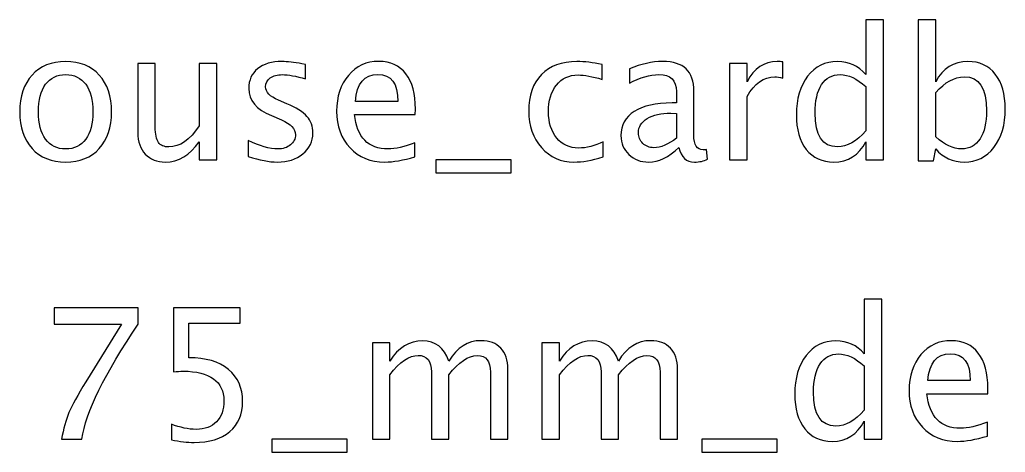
# Model space of a CAD drawing. Header units: centimetres. Extents: x -57 to 52, y -52 to 59.
# Drawn here: x 26.99 to 36.17, y 40.45 to 44.48 of the extents above; entities that cross this region are included whole.
import ezdxf

# ---------------------------------------------------------------- set-up
doc = ezdxf.new("R2010")
doc.units = ezdxf.units.CM
doc.header["$MEASUREMENT"] = 0
doc.layers.add('Layer 1', color=7, linetype='Continuous')

msp = doc.modelspace()

# ---------------------------------------------------------------- linework, layer by layer
at = {"layer": 'Layer 1'}
for points, knots in [([(34.87507, 43.17044), (34.87507, 43.17044), (34.87507, 43.33893), (34.87507, 43.33893), (34.87507, 43.33893), (34.80874, 43.21306), (34.70884, 43.15012), (34.57535, 43.15012), (34.57535, 43.15012), (34.46697, 43.15012), (34.38174, 43.18935), (34.31965, 43.26809), (34.31965, 43.26809), (34.25756, 43.34683), (34.22652, 43.45436), (34.22652, 43.59067), (34.22652, 43.59067), (34.22652, 43.73968), (34.2618, 43.85963), (34.33207, 43.9505), (34.33207, 43.9505), (34.40263, 44.04109), (34.49519, 44.08653), (34.61006, 44.08653), (34.61006, 44.08653), (34.71646, 44.08653), (34.80507, 44.04589), (34.87507, 43.96433), (34.87507, 43.96433), (34.87507, 43.96433), (34.87507, 44.476), (34.87507, 44.476), (34.87507, 44.476), (34.87507, 44.476), (35.03762, 44.476), (35.03762, 44.476), (35.03762, 44.476), (35.03762, 44.476), (35.03762, 43.17044), (35.03762, 43.17044), (35.03762, 43.17044), (35.03762, 43.17044), (34.87507, 43.17044), (34.87507, 43.17044)], [0, 0, 0, 0, 0.0833333, 0.0833333, 0.0833333, 0.0833333, 0.1666667, 0.1666667, 0.1666667, 0.1666667, 0.25, 0.25, 0.25, 0.25, 0.3333333, 0.3333333, 0.3333333, 0.3333333, 0.4166667, 0.4166667, 0.4166667, 0.4166667, 0.5, 0.5, 0.5, 0.5, 0.5833333, 0.5833333, 0.5833333, 0.5833333, 0.6666667, 0.6666667, 0.6666667, 0.6666667, 0.75, 0.75, 0.75, 0.75, 0.8333333, 0.8333333, 0.8333333, 0.8333333, 1, 1, 1, 1]), ([(35.36331, 43.16028), (35.36331, 43.16028), (35.36331, 44.476), (35.36331, 44.476), (35.36331, 44.476), (35.36331, 44.476), (35.52587, 44.476), (35.52587, 44.476), (35.52587, 44.476), (35.52587, 44.476), (35.52587, 43.89829), (35.52587, 43.89829), (35.52587, 43.89829), (35.59247, 44.02388), (35.69266, 44.08653), (35.82615, 44.08653), (35.82615, 44.08653), (35.93424, 44.08653), (36.01919, 44.0473), (36.08128, 43.96856), (36.08128, 43.96856), (36.14337, 43.88982), (36.17441, 43.7823), (36.17441, 43.64598), (36.17441, 43.64598), (36.17441, 43.49753), (36.13914, 43.37759), (36.06886, 43.28672), (36.06886, 43.28672), (35.99859, 43.19556), (35.90602, 43.15012), (35.79144, 43.15012), (35.79144, 43.15012), (35.68504, 43.15012), (35.59642, 43.19076), (35.52587, 43.27232), (35.52587, 43.27232), (35.52587, 43.27232), (35.50611, 43.16028), (35.50611, 43.16028), (35.50611, 43.16028), (35.50611, 43.16028), (35.36331, 43.16028), (35.36331, 43.16028)], [0, 0, 0, 0, 0.0833333, 0.0833333, 0.0833333, 0.0833333, 0.1666667, 0.1666667, 0.1666667, 0.1666667, 0.25, 0.25, 0.25, 0.25, 0.3333333, 0.3333333, 0.3333333, 0.3333333, 0.4166667, 0.4166667, 0.4166667, 0.4166667, 0.5, 0.5, 0.5, 0.5, 0.5833333, 0.5833333, 0.5833333, 0.5833333, 0.6666667, 0.6666667, 0.6666667, 0.6666667, 0.75, 0.75, 0.75, 0.75, 0.8333333, 0.8333333, 0.8333333, 0.8333333, 1, 1, 1, 1]), ([(27.41509, 43.15012), (27.28329, 43.15012), (27.17887, 43.19217), (27.10211, 43.27627), (27.10211, 43.27627), (27.02506, 43.36038), (26.98668, 43.47467), (26.98668, 43.61889), (26.98668, 43.61889), (26.98668, 43.76282), (27.02506, 43.87684), (27.10211, 43.96066), (27.10211, 43.96066), (27.17887, 44.04448), (27.28329, 44.08653), (27.41509, 44.08653), (27.41509, 44.08653), (27.54689, 44.08653), (27.65131, 44.04448), (27.72808, 43.96066), (27.72808, 43.96066), (27.80512, 43.87684), (27.8435, 43.76282), (27.8435, 43.61889), (27.8435, 43.61889), (27.8435, 43.47467), (27.80512, 43.36038), (27.72808, 43.27627), (27.72808, 43.27627), (27.65131, 43.19217), (27.54689, 43.15012), (27.41509, 43.15012)], [0, 0, 0, 0, 0.1111111, 0.1111111, 0.1111111, 0.1111111, 0.2222222, 0.2222222, 0.2222222, 0.2222222, 0.3333333, 0.3333333, 0.3333333, 0.3333333, 0.4444444, 0.4444444, 0.4444444, 0.4444444, 0.5555556, 0.5555556, 0.5555556, 0.5555556, 0.6666667, 0.6666667, 0.6666667, 0.6666667, 0.7777778, 0.7777778, 0.7777778, 0.7777778, 1, 1, 1, 1]), ([(28.66026, 43.17044), (28.66026, 43.17044), (28.66026, 43.33921), (28.66026, 43.33921), (28.66026, 43.33921), (28.57361, 43.21306), (28.46834, 43.15012), (28.34473, 43.15012), (28.34473, 43.15012), (28.26627, 43.15012), (28.2039, 43.17467), (28.15762, 43.22406), (28.15762, 43.22406), (28.11105, 43.27345), (28.08791, 43.33977), (28.08791, 43.42359), (28.08791, 43.42359), (28.08791, 43.42359), (28.08791, 44.0679), (28.08791, 44.0679), (28.08791, 44.0679), (28.08791, 44.0679), (28.25047, 44.0679), (28.25047, 44.0679), (28.25047, 44.0679), (28.25047, 44.0679), (28.25047, 43.47665), (28.25047, 43.47665), (28.25047, 43.47665), (28.25047, 43.4092), (28.26035, 43.3615), (28.27982, 43.33328), (28.27982, 43.33328), (28.29958, 43.30478), (28.33231, 43.29067), (28.37832, 43.29067), (28.37832, 43.29067), (28.47766, 43.29067), (28.57192, 43.35586), (28.66026, 43.48653), (28.66026, 43.48653), (28.66026, 43.48653), (28.66026, 44.0679), (28.66026, 44.0679), (28.66026, 44.0679), (28.66026, 44.0679), (28.82281, 44.0679), (28.82281, 44.0679), (28.82281, 44.0679), (28.82281, 44.0679), (28.82281, 43.17044), (28.82281, 43.17044), (28.82281, 43.17044), (28.82281, 43.17044), (28.66026, 43.17044), (28.66026, 43.17044)], [0, 0, 0, 0, 0.0666667, 0.0666667, 0.0666667, 0.0666667, 0.1333333, 0.1333333, 0.1333333, 0.1333333, 0.2, 0.2, 0.2, 0.2, 0.2666667, 0.2666667, 0.2666667, 0.2666667, 0.3333333, 0.3333333, 0.3333333, 0.3333333, 0.4, 0.4, 0.4, 0.4, 0.4666667, 0.4666667, 0.4666667, 0.4666667, 0.5333333, 0.5333333, 0.5333333, 0.5333333, 0.6, 0.6, 0.6, 0.6, 0.6666667, 0.6666667, 0.6666667, 0.6666667, 0.7333333, 0.7333333, 0.7333333, 0.7333333, 0.8, 0.8, 0.8, 0.8, 0.8666667, 0.8666667, 0.8666667, 0.8666667, 1, 1, 1, 1]), ([(29.11689, 43.20261), (29.11689, 43.20261), (29.11689, 43.35163), (29.11689, 43.35163), (29.11689, 43.35163), (29.22328, 43.29857), (29.31557, 43.27204), (29.39431, 43.27204), (29.39431, 43.27204), (29.44116, 43.27204), (29.48011, 43.28474), (29.51087, 43.31014), (29.51087, 43.31014), (29.54163, 43.33526), (29.55715, 43.36687), (29.55715, 43.40497), (29.55715, 43.40497), (29.55715, 43.46056), (29.51397, 43.50657), (29.42761, 43.54297), (29.42761, 43.54297), (29.42761, 43.54297), (29.3325, 43.58333), (29.3325, 43.58333), (29.3325, 43.58333), (29.19224, 43.64147), (29.12197, 43.72557), (29.12197, 43.83479), (29.12197, 43.83479), (29.12197, 43.91297), (29.14962, 43.97449), (29.20494, 44.01936), (29.20494, 44.01936), (29.26026, 44.06424), (29.33617, 44.08653), (29.43241, 44.08653), (29.43241, 44.08653), (29.48236, 44.08653), (29.54445, 44.07976), (29.61811, 44.06593), (29.61811, 44.06593), (29.61811, 44.06593), (29.65198, 44.05944), (29.65198, 44.05944), (29.65198, 44.05944), (29.65198, 44.05944), (29.65198, 43.92397), (29.65198, 43.92397), (29.65198, 43.92397), (29.56139, 43.95107), (29.48914, 43.96461), (29.43523, 43.96461), (29.43523, 43.96461), (29.38782, 43.96461), (29.35028, 43.95417), (29.32178, 43.93357), (29.32178, 43.93357), (29.29356, 43.91297), (29.27945, 43.88531), (29.27945, 43.85059), (29.27945, 43.85059), (29.27945, 43.80177), (29.31896, 43.76028), (29.39826, 43.7267), (29.39826, 43.7267), (29.39826, 43.7267), (29.47644, 43.69368), (29.47644, 43.69368), (29.47644, 43.69368), (29.56505, 43.65643), (29.62771, 43.61691), (29.6644, 43.57543), (29.6644, 43.57543), (29.70137, 43.53394), (29.71971, 43.48201), (29.71971, 43.41992), (29.71971, 43.41992), (29.71971, 43.34118), (29.68867, 43.27656), (29.6263, 43.22604), (29.6263, 43.22604), (29.56421, 43.17552), (29.48462, 43.15012), (29.38782, 43.15012), (29.38782, 43.15012), (29.31331, 43.15012), (29.22328, 43.16762), (29.11689, 43.20261)], [0, 0, 0, 0, 0.0434783, 0.0434783, 0.0434783, 0.0434783, 0.0869565, 0.0869565, 0.0869565, 0.0869565, 0.1304348, 0.1304348, 0.1304348, 0.1304348, 0.173913, 0.173913, 0.173913, 0.173913, 0.2173913, 0.2173913, 0.2173913, 0.2173913, 0.2608696, 0.2608696, 0.2608696, 0.2608696, 0.3043478, 0.3043478, 0.3043478, 0.3043478, 0.3478261, 0.3478261, 0.3478261, 0.3478261, 0.3913043, 0.3913043, 0.3913043, 0.3913043, 0.4347826, 0.4347826, 0.4347826, 0.4347826, 0.4782609, 0.4782609, 0.4782609, 0.4782609, 0.5217391, 0.5217391, 0.5217391, 0.5217391, 0.5652174, 0.5652174, 0.5652174, 0.5652174, 0.6086957, 0.6086957, 0.6086957, 0.6086957, 0.6521739, 0.6521739, 0.6521739, 0.6521739, 0.6956522, 0.6956522, 0.6956522, 0.6956522, 0.7391304, 0.7391304, 0.7391304, 0.7391304, 0.7826087, 0.7826087, 0.7826087, 0.7826087, 0.826087, 0.826087, 0.826087, 0.826087, 0.8695652, 0.8695652, 0.8695652, 0.8695652, 0.9130435, 0.9130435, 0.9130435, 0.9130435, 1, 1, 1, 1]), ([(30.67109, 43.19923), (30.56187, 43.16649), (30.46845, 43.15012), (30.39056, 43.15012), (30.39056, 43.15012), (30.25763, 43.15012), (30.14954, 43.19415), (30.06628, 43.28192), (30.06628, 43.28192), (29.98303, 43.36969), (29.94126, 43.48342), (29.94126, 43.62341), (29.94126, 43.62341), (29.94126, 43.75915), (29.97795, 43.87063), (30.05161, 43.95784), (30.05161, 43.95784), (30.12527, 44.04476), (30.21953, 44.08822), (30.33439, 44.08822), (30.33439, 44.08822), (30.44305, 44.08822), (30.52715, 44.04956), (30.58642, 43.97223), (30.58642, 43.97223), (30.64569, 43.8949), (30.67532, 43.7854), (30.67532, 43.64344), (30.67532, 43.64344), (30.67532, 43.64344), (30.67447, 43.59377), (30.67447, 43.59377), (30.67447, 43.59377), (30.67447, 43.59377), (30.10721, 43.59377), (30.10721, 43.59377), (30.10721, 43.59377), (30.13091, 43.37928), (30.23562, 43.27204), (30.42104, 43.27204), (30.42104, 43.27204), (30.48905, 43.27204), (30.57231, 43.29123), (30.67109, 43.32961), (30.67109, 43.32961), (30.67109, 43.32961), (30.67109, 43.19923), (30.67109, 43.19923)], [0, 0, 0, 0, 0.0769231, 0.0769231, 0.0769231, 0.0769231, 0.1538462, 0.1538462, 0.1538462, 0.1538462, 0.2307692, 0.2307692, 0.2307692, 0.2307692, 0.3076923, 0.3076923, 0.3076923, 0.3076923, 0.3846154, 0.3846154, 0.3846154, 0.3846154, 0.4615385, 0.4615385, 0.4615385, 0.4615385, 0.5384615, 0.5384615, 0.5384615, 0.5384615, 0.6153846, 0.6153846, 0.6153846, 0.6153846, 0.6923077, 0.6923077, 0.6923077, 0.6923077, 0.7692308, 0.7692308, 0.7692308, 0.7692308, 0.8461538, 0.8461538, 0.8461538, 0.8461538, 1, 1, 1, 1]), ([(32.42567, 43.19753), (32.3204, 43.16592), (32.22952, 43.15012), (32.15304, 43.15012), (32.15304, 43.15012), (32.03168, 43.15012), (31.93121, 43.19499), (31.85134, 43.28446), (31.85134, 43.28446), (31.77148, 43.3742), (31.7314, 43.48737), (31.7314, 43.62369), (31.7314, 43.62369), (31.7314, 43.76931), (31.77091, 43.88305), (31.84993, 43.96433), (31.84993, 43.96433), (31.92895, 44.04589), (32.0393, 44.08653), (32.18098, 44.08653), (32.18098, 44.08653), (32.25069, 44.08653), (32.32915, 44.07694), (32.41551, 44.05774), (32.41551, 44.05774), (32.41551, 44.05774), (32.41551, 43.92059), (32.41551, 43.92059), (32.41551, 43.92059), (32.32378, 43.94768), (32.24899, 43.96123), (32.19142, 43.96123), (32.19142, 43.96123), (32.10788, 43.96123), (32.041, 43.9299), (31.99104, 43.86753), (31.99104, 43.86753), (31.94109, 43.80516), (31.91597, 43.7219), (31.91597, 43.61804), (31.91597, 43.61804), (31.91597, 43.51729), (31.94194, 43.43601), (31.99358, 43.37364), (31.99358, 43.37364), (32.04523, 43.31155), (32.11268, 43.28051), (32.1965, 43.28051), (32.1965, 43.28051), (32.27073, 43.28051), (32.34693, 43.2997), (32.42567, 43.33808), (32.42567, 43.33808), (32.42567, 43.33808), (32.42567, 43.19753), (32.42567, 43.19753)], [0, 0, 0, 0, 0.0666667, 0.0666667, 0.0666667, 0.0666667, 0.1333333, 0.1333333, 0.1333333, 0.1333333, 0.2, 0.2, 0.2, 0.2, 0.2666667, 0.2666667, 0.2666667, 0.2666667, 0.3333333, 0.3333333, 0.3333333, 0.3333333, 0.4, 0.4, 0.4, 0.4, 0.4666667, 0.4666667, 0.4666667, 0.4666667, 0.5333333, 0.5333333, 0.5333333, 0.5333333, 0.6, 0.6, 0.6, 0.6, 0.6666667, 0.6666667, 0.6666667, 0.6666667, 0.7333333, 0.7333333, 0.7333333, 0.7333333, 0.8, 0.8, 0.8, 0.8, 0.8666667, 0.8666667, 0.8666667, 0.8666667, 1, 1, 1, 1]), ([(33.13235, 43.28474), (33.0347, 43.19499), (32.94072, 43.15012), (32.85041, 43.15012), (32.85041, 43.15012), (32.77619, 43.15012), (32.71438, 43.17326), (32.66556, 43.21983), (32.66556, 43.21983), (32.61645, 43.2664), (32.5919, 43.3251), (32.5919, 43.39594), (32.5919, 43.39594), (32.5919, 43.49387), (32.6331, 43.56922), (32.71551, 43.62171), (32.71551, 43.62171), (32.79792, 43.67421), (32.91617, 43.70045), (33.07026, 43.70045), (33.07026, 43.70045), (33.07026, 43.70045), (33.10836, 43.70045), (33.10836, 43.70045), (33.10836, 43.70045), (33.10836, 43.70045), (33.10836, 43.80854), (33.10836, 43.80854), (33.10836, 43.80854), (33.10836, 43.91268), (33.05418, 43.96461), (32.94552, 43.96461), (32.94552, 43.96461), (32.86142, 43.96461), (32.76941, 43.93808), (32.66979, 43.88503), (32.66979, 43.88503), (32.66979, 43.88503), (32.66979, 44.0188), (32.66979, 44.0188), (32.66979, 44.0188), (32.77929, 44.06395), (32.88258, 44.08653), (32.97939, 44.08653), (32.97939, 44.08653), (33.07901, 44.08653), (33.15267, 44.06395), (33.1998, 44.01852), (33.1998, 44.01852), (33.24722, 43.97308), (33.27092, 43.90309), (33.27092, 43.80854), (33.27092, 43.80854), (33.27092, 43.80854), (33.27092, 43.40299), (33.27092, 43.40299), (33.27092, 43.40299), (33.27092, 43.31014), (33.29943, 43.26357), (33.35672, 43.26357), (33.35672, 43.26357), (33.36377, 43.26357), (33.37421, 43.2647), (33.38804, 43.26696), (33.38804, 43.26696), (33.38804, 43.26696), (33.39961, 43.17665), (33.39961, 43.17665), (33.39961, 43.17665), (33.36264, 43.15887), (33.322, 43.15012), (33.27741, 43.15012), (33.27741, 43.15012), (33.2015, 43.15012), (33.15324, 43.19499), (33.13235, 43.28474)], [0, 0, 0, 0, 0.05, 0.05, 0.05, 0.05, 0.1, 0.1, 0.1, 0.1, 0.15, 0.15, 0.15, 0.15, 0.2, 0.2, 0.2, 0.2, 0.25, 0.25, 0.25, 0.25, 0.3, 0.3, 0.3, 0.3, 0.35, 0.35, 0.35, 0.35, 0.4, 0.4, 0.4, 0.4, 0.45, 0.45, 0.45, 0.45, 0.5, 0.5, 0.5, 0.5, 0.55, 0.55, 0.55, 0.55, 0.6, 0.6, 0.6, 0.6, 0.65, 0.65, 0.65, 0.65, 0.7, 0.7, 0.7, 0.7, 0.75, 0.75, 0.75, 0.75, 0.8, 0.8, 0.8, 0.8, 0.85, 0.85, 0.85, 0.85, 0.9, 0.9, 0.9, 0.9, 1, 1, 1, 1]), ([(33.60479, 43.17044), (33.60479, 43.17044), (33.60479, 44.0679), (33.60479, 44.0679), (33.60479, 44.0679), (33.60479, 44.0679), (33.76735, 44.0679), (33.76735, 44.0679), (33.76735, 44.0679), (33.76735, 44.0679), (33.76735, 43.89829), (33.76735, 43.89829), (33.76735, 43.89829), (33.83198, 44.02388), (33.92568, 44.08653), (34.04872, 44.08653), (34.04872, 44.08653), (34.06538, 44.08653), (34.08287, 44.08512), (34.10094, 44.0823), (34.10094, 44.0823), (34.10094, 44.0823), (34.10094, 43.93018), (34.10094, 43.93018), (34.10094, 43.93018), (34.07271, 43.93949), (34.04788, 43.94429), (34.02643, 43.94429), (34.02643, 43.94429), (33.92314, 43.94429), (33.83678, 43.88333), (33.76735, 43.76113), (33.76735, 43.76113), (33.76735, 43.76113), (33.76735, 43.17044), (33.76735, 43.17044), (33.76735, 43.17044), (33.76735, 43.17044), (33.60479, 43.17044), (33.60479, 43.17044)], [0, 0, 0, 0, 0.0909091, 0.0909091, 0.0909091, 0.0909091, 0.1818182, 0.1818182, 0.1818182, 0.1818182, 0.2727273, 0.2727273, 0.2727273, 0.2727273, 0.3636364, 0.3636364, 0.3636364, 0.3636364, 0.4545455, 0.4545455, 0.4545455, 0.4545455, 0.5454545, 0.5454545, 0.5454545, 0.5454545, 0.6363636, 0.6363636, 0.6363636, 0.6363636, 0.7272727, 0.7272727, 0.7272727, 0.7272727, 0.8181818, 0.8181818, 0.8181818, 0.8181818, 1, 1, 1, 1]), ([(27.41481, 43.27204), (27.49524, 43.27204), (27.5579, 43.30224), (27.60249, 43.36292), (27.60249, 43.36292), (27.6468, 43.42331), (27.66909, 43.50882), (27.66909, 43.61889), (27.66909, 43.61889), (27.66909, 43.72867), (27.6468, 43.81391), (27.60249, 43.8743), (27.60249, 43.8743), (27.5579, 43.93441), (27.49524, 43.96461), (27.41481, 43.96461), (27.41481, 43.96461), (27.33409, 43.96461), (27.27144, 43.93441), (27.22741, 43.8743), (27.22741, 43.8743), (27.18311, 43.81391), (27.16109, 43.72867), (27.16109, 43.61889), (27.16109, 43.61889), (27.16109, 43.50882), (27.18311, 43.42331), (27.22741, 43.36292), (27.22741, 43.36292), (27.27144, 43.30224), (27.33409, 43.27204), (27.41481, 43.27204)], [0, 0, 0, 0, 0.1111111, 0.1111111, 0.1111111, 0.1111111, 0.2222222, 0.2222222, 0.2222222, 0.2222222, 0.3333333, 0.3333333, 0.3333333, 0.3333333, 0.4444444, 0.4444444, 0.4444444, 0.4444444, 0.5555556, 0.5555556, 0.5555556, 0.5555556, 0.6666667, 0.6666667, 0.6666667, 0.6666667, 0.7777778, 0.7777778, 0.7777778, 0.7777778, 1, 1, 1, 1]), ([(30.11567, 43.71569), (30.11567, 43.71569), (30.51191, 43.71569), (30.51191, 43.71569), (30.51191, 43.71569), (30.51191, 43.88277), (30.44954, 43.96631), (30.32508, 43.96631), (30.32508, 43.96631), (30.19977, 43.96631), (30.13007, 43.88277), (30.11567, 43.71569)], [0, 0, 0, 0, 0.25, 0.25, 0.25, 0.25, 0.5, 0.5, 0.5, 0.5, 1, 1, 1, 1]), ([(34.87507, 43.85313), (34.79068, 43.92736), (34.71081, 43.96461), (34.63518, 43.96461), (34.63518, 43.96461), (34.56067, 43.96461), (34.5031, 43.93357), (34.46217, 43.8712), (34.46217, 43.8712), (34.42125, 43.80911), (34.40093, 43.72105), (34.40093, 43.60704), (34.40093, 43.60704), (34.40093, 43.39735), (34.47036, 43.29236), (34.60949, 43.29236), (34.60949, 43.29236), (34.69981, 43.29236), (34.78842, 43.34175), (34.87507, 43.44024), (34.87507, 43.44024), (34.87507, 43.44024), (34.87507, 43.85313), (34.87507, 43.85313)], [0, 0, 0, 0, 0.1428571, 0.1428571, 0.1428571, 0.1428571, 0.2857143, 0.2857143, 0.2857143, 0.2857143, 0.4285714, 0.4285714, 0.4285714, 0.4285714, 0.5714286, 0.5714286, 0.5714286, 0.5714286, 0.7142857, 0.7142857, 0.7142857, 0.7142857, 1, 1, 1, 1]), ([(35.52587, 43.38436), (35.60969, 43.30958), (35.68956, 43.27204), (35.76548, 43.27204), (35.76548, 43.27204), (35.84026, 43.27204), (35.89812, 43.30337), (35.93876, 43.36574), (35.93876, 43.36574), (35.97968, 43.42811), (36, 43.51588), (36, 43.62933), (36, 43.62933), (36, 43.83931), (35.93058, 43.94429), (35.79172, 43.94429), (35.79172, 43.94429), (35.70085, 43.94429), (35.61223, 43.89519), (35.52587, 43.79669), (35.52587, 43.79669), (35.52587, 43.79669), (35.52587, 43.38436), (35.52587, 43.38436)], [0, 0, 0, 0, 0.1428571, 0.1428571, 0.1428571, 0.1428571, 0.2857143, 0.2857143, 0.2857143, 0.2857143, 0.4285714, 0.4285714, 0.4285714, 0.4285714, 0.5714286, 0.5714286, 0.5714286, 0.5714286, 0.7142857, 0.7142857, 0.7142857, 0.7142857, 1, 1, 1, 1]), ([(33.10836, 43.37336), (33.10836, 43.37336), (33.10836, 43.60393), (33.10836, 43.60393), (33.10836, 43.60393), (33.10836, 43.60393), (33.05615, 43.60563), (33.05615, 43.60563), (33.05615, 43.60563), (32.96584, 43.60563), (32.89303, 43.58897), (32.83743, 43.55567), (32.83743, 43.55567), (32.78211, 43.52209), (32.75446, 43.47778), (32.75446, 43.42246), (32.75446, 43.42246), (32.75446, 43.3838), (32.76829, 43.35106), (32.79566, 43.32425), (32.79566, 43.32425), (32.82332, 43.29744), (32.8569, 43.28389), (32.8967, 43.28389), (32.8967, 43.28389), (32.96443, 43.28389), (33.03498, 43.31381), (33.10836, 43.37336)], [0, 0, 0, 0, 0.125, 0.125, 0.125, 0.125, 0.25, 0.25, 0.25, 0.25, 0.375, 0.375, 0.375, 0.375, 0.5, 0.5, 0.5, 0.5, 0.625, 0.625, 0.625, 0.625, 0.75, 0.75, 0.75, 0.75, 1, 1, 1, 1]), ([(30.86441, 43.04852), (30.86441, 43.04852), (30.86441, 43.17044), (30.86441, 43.17044), (30.86441, 43.17044), (30.86441, 43.17044), (31.56884, 43.17044), (31.56884, 43.17044), (31.56884, 43.17044), (31.56884, 43.17044), (31.56884, 43.04852), (31.56884, 43.04852), (31.56884, 43.04852), (31.56884, 43.04852), (30.86441, 43.04852), (30.86441, 43.04852)], [0, 0, 0, 0, 0.2, 0.2, 0.2, 0.2, 0.4, 0.4, 0.4, 0.4, 0.6, 0.6, 0.6, 0.6, 1, 1, 1, 1]), ([(34.8604, 40.56835), (34.8604, 40.56835), (34.8604, 40.73684), (34.8604, 40.73684), (34.8604, 40.73684), (34.79407, 40.61097), (34.69417, 40.54803), (34.56068, 40.54803), (34.56068, 40.54803), (34.4523, 40.54803), (34.36707, 40.58726), (34.30498, 40.666), (34.30498, 40.666), (34.24289, 40.74474), (34.21185, 40.85227), (34.21185, 40.98858), (34.21185, 40.98858), (34.21185, 41.13759), (34.24713, 41.25754), (34.3174, 41.34841), (34.3174, 41.34841), (34.38796, 41.439), (34.48052, 41.48444), (34.59539, 41.48444), (34.59539, 41.48444), (34.70179, 41.48444), (34.7904, 41.4438), (34.8604, 41.36224), (34.8604, 41.36224), (34.8604, 41.36224), (34.8604, 41.87391), (34.8604, 41.87391), (34.8604, 41.87391), (34.8604, 41.87391), (35.02295, 41.87391), (35.02295, 41.87391), (35.02295, 41.87391), (35.02295, 41.87391), (35.02295, 40.56835), (35.02295, 40.56835), (35.02295, 40.56835), (35.02295, 40.56835), (34.8604, 40.56835), (34.8604, 40.56835)], [0, 0, 0, 0, 0.0833333, 0.0833333, 0.0833333, 0.0833333, 0.1666667, 0.1666667, 0.1666667, 0.1666667, 0.25, 0.25, 0.25, 0.25, 0.3333333, 0.3333333, 0.3333333, 0.3333333, 0.4166667, 0.4166667, 0.4166667, 0.4166667, 0.5, 0.5, 0.5, 0.5, 0.5833333, 0.5833333, 0.5833333, 0.5833333, 0.6666667, 0.6666667, 0.6666667, 0.6666667, 0.75, 0.75, 0.75, 0.75, 0.8333333, 0.8333333, 0.8333333, 0.8333333, 1, 1, 1, 1]), ([(27.37755, 40.56835), (27.39335, 40.66374), (27.41621, 40.74643), (27.44556, 40.81586), (27.44556, 40.81586), (27.47492, 40.88528), (27.52713, 40.98096), (27.60163, 41.10231), (27.60163, 41.10231), (27.60163, 41.10231), (27.93466, 41.64023), (27.93466, 41.64023), (27.93466, 41.64023), (27.93466, 41.64023), (27.30643, 41.64023), (27.30643, 41.64023), (27.30643, 41.64023), (27.30643, 41.64023), (27.30643, 41.79263), (27.30643, 41.79263), (27.30643, 41.79263), (27.30643, 41.79263), (28.09213, 41.79263), (28.09213, 41.79263), (28.09213, 41.79263), (28.09213, 41.79263), (28.09213, 41.64023), (28.09213, 41.64023), (28.09213, 41.64023), (27.77859, 41.17738), (27.60304, 40.82009), (27.56551, 40.56835), (27.56551, 40.56835), (27.56551, 40.56835), (27.37755, 40.56835), (27.37755, 40.56835)], [0, 0, 0, 0, 0.1, 0.1, 0.1, 0.1, 0.2, 0.2, 0.2, 0.2, 0.3, 0.3, 0.3, 0.3, 0.4, 0.4, 0.4, 0.4, 0.5, 0.5, 0.5, 0.5, 0.6, 0.6, 0.6, 0.6, 0.7, 0.7, 0.7, 0.7, 0.8, 0.8, 0.8, 0.8, 1, 1, 1, 1]), ([(28.40089, 40.56327), (28.40089, 40.56327), (28.40089, 40.7089), (28.40089, 40.7089), (28.40089, 40.7089), (28.48188, 40.67616), (28.55865, 40.65979), (28.63203, 40.65979), (28.63203, 40.65979), (28.71218, 40.65979), (28.77539, 40.6835), (28.8214, 40.73091), (28.8214, 40.73091), (28.8674, 40.77832), (28.89026, 40.84352), (28.89026, 40.92649), (28.89026, 40.92649), (28.89026, 41.01567), (28.8578, 41.08397), (28.79289, 41.1311), (28.79289, 41.1311), (28.72798, 41.17823), (28.634, 41.20166), (28.51123, 41.20166), (28.51123, 41.20166), (28.48273, 41.20166), (28.45253, 41.19968), (28.42121, 41.19573), (28.42121, 41.19573), (28.42121, 41.19573), (28.42121, 41.79263), (28.42121, 41.79263), (28.42121, 41.79263), (28.42121, 41.79263), (29.04097, 41.79263), (29.04097, 41.79263), (29.04097, 41.79263), (29.04097, 41.79263), (29.04097, 41.65039), (29.04097, 41.65039), (29.04097, 41.65039), (29.04097, 41.65039), (28.56345, 41.65039), (28.56345, 41.65039), (28.56345, 41.65039), (28.56345, 41.65039), (28.56345, 41.32696), (28.56345, 41.32696), (28.56345, 41.32696), (28.72093, 41.32696), (28.84369, 41.29084), (28.93203, 41.21859), (28.93203, 41.21859), (29.02036, 41.14662), (29.06467, 41.04672), (29.06467, 40.91887), (29.06467, 40.91887), (29.06467, 40.79977), (29.0246, 40.70664), (28.94445, 40.63919), (28.94445, 40.63919), (28.86429, 40.57174), (28.75366, 40.53787), (28.61255, 40.53787), (28.61255, 40.53787), (28.54962, 40.53787), (28.47906, 40.54634), (28.40089, 40.56327)], [0, 0, 0, 0, 0.0555556, 0.0555556, 0.0555556, 0.0555556, 0.1111111, 0.1111111, 0.1111111, 0.1111111, 0.1666667, 0.1666667, 0.1666667, 0.1666667, 0.2222222, 0.2222222, 0.2222222, 0.2222222, 0.2777778, 0.2777778, 0.2777778, 0.2777778, 0.3333333, 0.3333333, 0.3333333, 0.3333333, 0.3888889, 0.3888889, 0.3888889, 0.3888889, 0.4444444, 0.4444444, 0.4444444, 0.4444444, 0.5, 0.5, 0.5, 0.5, 0.5555556, 0.5555556, 0.5555556, 0.5555556, 0.6111111, 0.6111111, 0.6111111, 0.6111111, 0.6666667, 0.6666667, 0.6666667, 0.6666667, 0.7222222, 0.7222222, 0.7222222, 0.7222222, 0.7777778, 0.7777778, 0.7777778, 0.7777778, 0.8333333, 0.8333333, 0.8333333, 0.8333333, 0.8888889, 0.8888889, 0.8888889, 0.8888889, 1, 1, 1, 1]), ([(30.27428, 40.56835), (30.27428, 40.56835), (30.27428, 41.46581), (30.27428, 41.46581), (30.27428, 41.46581), (30.27428, 41.46581), (30.43684, 41.46581), (30.43684, 41.46581), (30.43684, 41.46581), (30.43684, 41.46581), (30.43684, 41.2962), (30.43684, 41.2962), (30.43684, 41.2962), (30.51614, 41.42179), (30.61774, 41.48444), (30.7422, 41.48444), (30.7422, 41.48444), (30.86215, 41.48444), (30.94371, 41.42179), (30.98717, 41.2962), (30.98717, 41.2962), (31.06422, 41.42292), (31.16469, 41.48613), (31.28802, 41.48613), (31.28802, 41.48613), (31.36676, 41.48613), (31.428, 41.46299), (31.47175, 41.41643), (31.47175, 41.41643), (31.51549, 41.36986), (31.5375, 41.30467), (31.5375, 41.22085), (31.5375, 41.22085), (31.5375, 41.22085), (31.5375, 40.56835), (31.5375, 40.56835), (31.5375, 40.56835), (31.5375, 40.56835), (31.37494, 40.56835), (31.37494, 40.56835), (31.37494, 40.56835), (31.37494, 40.56835), (31.37494, 41.19404), (31.37494, 41.19404), (31.37494, 41.19404), (31.37494, 41.2962), (31.3343, 41.34728), (31.25302, 41.34728), (31.25302, 41.34728), (31.16864, 41.34728), (31.08002, 41.28773), (30.98717, 41.16835), (30.98717, 41.16835), (30.98717, 41.16835), (30.98717, 40.56835), (30.98717, 40.56835), (30.98717, 40.56835), (30.98717, 40.56835), (30.82461, 40.56835), (30.82461, 40.56835), (30.82461, 40.56835), (30.82461, 40.56835), (30.82461, 41.1946), (30.82461, 41.1946), (30.82461, 41.1946), (30.82461, 41.29761), (30.78341, 41.34898), (30.70072, 41.34898), (30.70072, 41.34898), (30.61859, 41.34898), (30.53054, 41.28914), (30.43684, 41.1692), (30.43684, 41.1692), (30.43684, 41.1692), (30.43684, 40.56835), (30.43684, 40.56835), (30.43684, 40.56835), (30.43684, 40.56835), (30.27428, 40.56835), (30.27428, 40.56835)], [0, 0, 0, 0, 0.047619, 0.047619, 0.047619, 0.047619, 0.0952381, 0.0952381, 0.0952381, 0.0952381, 0.1428571, 0.1428571, 0.1428571, 0.1428571, 0.1904762, 0.1904762, 0.1904762, 0.1904762, 0.2380952, 0.2380952, 0.2380952, 0.2380952, 0.2857143, 0.2857143, 0.2857143, 0.2857143, 0.3333333, 0.3333333, 0.3333333, 0.3333333, 0.3809524, 0.3809524, 0.3809524, 0.3809524, 0.4285714, 0.4285714, 0.4285714, 0.4285714, 0.4761905, 0.4761905, 0.4761905, 0.4761905, 0.5238095, 0.5238095, 0.5238095, 0.5238095, 0.5714286, 0.5714286, 0.5714286, 0.5714286, 0.6190476, 0.6190476, 0.6190476, 0.6190476, 0.6666667, 0.6666667, 0.6666667, 0.6666667, 0.7142857, 0.7142857, 0.7142857, 0.7142857, 0.7619048, 0.7619048, 0.7619048, 0.7619048, 0.8095238, 0.8095238, 0.8095238, 0.8095238, 0.8571429, 0.8571429, 0.8571429, 0.8571429, 0.9047619, 0.9047619, 0.9047619, 0.9047619, 1, 1, 1, 1]), ([(31.85529, 40.56835), (31.85529, 40.56835), (31.85529, 41.46581), (31.85529, 41.46581), (31.85529, 41.46581), (31.85529, 41.46581), (32.01785, 41.46581), (32.01785, 41.46581), (32.01785, 41.46581), (32.01785, 41.46581), (32.01785, 41.2962), (32.01785, 41.2962), (32.01785, 41.2962), (32.09715, 41.42179), (32.19875, 41.48444), (32.32321, 41.48444), (32.32321, 41.48444), (32.44316, 41.48444), (32.52472, 41.42179), (32.56818, 41.2962), (32.56818, 41.2962), (32.64523, 41.42292), (32.7457, 41.48613), (32.86903, 41.48613), (32.86903, 41.48613), (32.94777, 41.48613), (33.00901, 41.46299), (33.05276, 41.41643), (33.05276, 41.41643), (33.0965, 41.36986), (33.11851, 41.30467), (33.11851, 41.22085), (33.11851, 41.22085), (33.11851, 41.22085), (33.11851, 40.56835), (33.11851, 40.56835), (33.11851, 40.56835), (33.11851, 40.56835), (32.95595, 40.56835), (32.95595, 40.56835), (32.95595, 40.56835), (32.95595, 40.56835), (32.95595, 41.19404), (32.95595, 41.19404), (32.95595, 41.19404), (32.95595, 41.2962), (32.91531, 41.34728), (32.83403, 41.34728), (32.83403, 41.34728), (32.74965, 41.34728), (32.66103, 41.28773), (32.56818, 41.16835), (32.56818, 41.16835), (32.56818, 41.16835), (32.56818, 40.56835), (32.56818, 40.56835), (32.56818, 40.56835), (32.56818, 40.56835), (32.40562, 40.56835), (32.40562, 40.56835), (32.40562, 40.56835), (32.40562, 40.56835), (32.40562, 41.1946), (32.40562, 41.1946), (32.40562, 41.1946), (32.40562, 41.29761), (32.36442, 41.34898), (32.28173, 41.34898), (32.28173, 41.34898), (32.1996, 41.34898), (32.11155, 41.28914), (32.01785, 41.1692), (32.01785, 41.1692), (32.01785, 41.1692), (32.01785, 40.56835), (32.01785, 40.56835), (32.01785, 40.56835), (32.01785, 40.56835), (31.85529, 40.56835), (31.85529, 40.56835)], [0, 0, 0, 0, 0.047619, 0.047619, 0.047619, 0.047619, 0.0952381, 0.0952381, 0.0952381, 0.0952381, 0.1428571, 0.1428571, 0.1428571, 0.1428571, 0.1904762, 0.1904762, 0.1904762, 0.1904762, 0.2380952, 0.2380952, 0.2380952, 0.2380952, 0.2857143, 0.2857143, 0.2857143, 0.2857143, 0.3333333, 0.3333333, 0.3333333, 0.3333333, 0.3809524, 0.3809524, 0.3809524, 0.3809524, 0.4285714, 0.4285714, 0.4285714, 0.4285714, 0.4761905, 0.4761905, 0.4761905, 0.4761905, 0.5238095, 0.5238095, 0.5238095, 0.5238095, 0.5714286, 0.5714286, 0.5714286, 0.5714286, 0.6190476, 0.6190476, 0.6190476, 0.6190476, 0.6666667, 0.6666667, 0.6666667, 0.6666667, 0.7142857, 0.7142857, 0.7142857, 0.7142857, 0.7619048, 0.7619048, 0.7619048, 0.7619048, 0.8095238, 0.8095238, 0.8095238, 0.8095238, 0.8571429, 0.8571429, 0.8571429, 0.8571429, 0.9047619, 0.9047619, 0.9047619, 0.9047619, 1, 1, 1, 1]), ([(36.00735, 40.59714), (35.89813, 40.5644), (35.80471, 40.54803), (35.72682, 40.54803), (35.72682, 40.54803), (35.59389, 40.54803), (35.4858, 40.59206), (35.40254, 40.67983), (35.40254, 40.67983), (35.31929, 40.7676), (35.27752, 40.88133), (35.27752, 41.02132), (35.27752, 41.02132), (35.27752, 41.15706), (35.31421, 41.26854), (35.38787, 41.35575), (35.38787, 41.35575), (35.46153, 41.44267), (35.55579, 41.48613), (35.67065, 41.48613), (35.67065, 41.48613), (35.77931, 41.48613), (35.86341, 41.44747), (35.92268, 41.37014), (35.92268, 41.37014), (35.98195, 41.29281), (36.01158, 41.18331), (36.01158, 41.04135), (36.01158, 41.04135), (36.01158, 41.04135), (36.01073, 40.99168), (36.01073, 40.99168), (36.01073, 40.99168), (36.01073, 40.99168), (35.44347, 40.99168), (35.44347, 40.99168), (35.44347, 40.99168), (35.46717, 40.77719), (35.57188, 40.66995), (35.7573, 40.66995), (35.7573, 40.66995), (35.82531, 40.66995), (35.90857, 40.68914), (36.00735, 40.72752), (36.00735, 40.72752), (36.00735, 40.72752), (36.00735, 40.59714), (36.00735, 40.59714)], [0, 0, 0, 0, 0.0769231, 0.0769231, 0.0769231, 0.0769231, 0.1538462, 0.1538462, 0.1538462, 0.1538462, 0.2307692, 0.2307692, 0.2307692, 0.2307692, 0.3076923, 0.3076923, 0.3076923, 0.3076923, 0.3846154, 0.3846154, 0.3846154, 0.3846154, 0.4615385, 0.4615385, 0.4615385, 0.4615385, 0.5384615, 0.5384615, 0.5384615, 0.5384615, 0.6153846, 0.6153846, 0.6153846, 0.6153846, 0.6923077, 0.6923077, 0.6923077, 0.6923077, 0.7692308, 0.7692308, 0.7692308, 0.7692308, 0.8461538, 0.8461538, 0.8461538, 0.8461538, 1, 1, 1, 1]), ([(34.8604, 41.25104), (34.77601, 41.32527), (34.69614, 41.36252), (34.62051, 41.36252), (34.62051, 41.36252), (34.546, 41.36252), (34.48843, 41.33148), (34.4475, 41.26911), (34.4475, 41.26911), (34.40658, 41.20702), (34.38626, 41.11896), (34.38626, 41.00495), (34.38626, 41.00495), (34.38626, 40.79526), (34.45569, 40.69027), (34.59482, 40.69027), (34.59482, 40.69027), (34.68514, 40.69027), (34.77375, 40.73966), (34.8604, 40.83815), (34.8604, 40.83815), (34.8604, 40.83815), (34.8604, 41.25104), (34.8604, 41.25104)], [0, 0, 0, 0, 0.1428571, 0.1428571, 0.1428571, 0.1428571, 0.2857143, 0.2857143, 0.2857143, 0.2857143, 0.4285714, 0.4285714, 0.4285714, 0.4285714, 0.5714286, 0.5714286, 0.5714286, 0.5714286, 0.7142857, 0.7142857, 0.7142857, 0.7142857, 1, 1, 1, 1]), ([(35.45193, 41.1136), (35.45193, 41.1136), (35.84817, 41.1136), (35.84817, 41.1136), (35.84817, 41.1136), (35.84817, 41.28068), (35.7858, 41.36422), (35.66134, 41.36422), (35.66134, 41.36422), (35.53603, 41.36422), (35.46633, 41.28068), (35.45193, 41.1136)], [0, 0, 0, 0, 0.25, 0.25, 0.25, 0.25, 0.5, 0.5, 0.5, 0.5, 1, 1, 1, 1]), ([(29.33617, 40.44643), (29.33617, 40.44643), (29.33617, 40.56835), (29.33617, 40.56835), (29.33617, 40.56835), (29.33617, 40.56835), (30.0406, 40.56835), (30.0406, 40.56835), (30.0406, 40.56835), (30.0406, 40.56835), (30.0406, 40.44643), (30.0406, 40.44643), (30.0406, 40.44643), (30.0406, 40.44643), (29.33617, 40.44643), (29.33617, 40.44643)], [0, 0, 0, 0, 0.2, 0.2, 0.2, 0.2, 0.4, 0.4, 0.4, 0.4, 0.6, 0.6, 0.6, 0.6, 1, 1, 1, 1]), ([(33.34486, 40.44643), (33.34486, 40.44643), (33.34486, 40.56835), (33.34486, 40.56835), (33.34486, 40.56835), (33.34486, 40.56835), (34.04929, 40.56835), (34.04929, 40.56835), (34.04929, 40.56835), (34.04929, 40.56835), (34.04929, 40.44643), (34.04929, 40.44643), (34.04929, 40.44643), (34.04929, 40.44643), (33.34486, 40.44643), (33.34486, 40.44643)], [0, 0, 0, 0, 0.2, 0.2, 0.2, 0.2, 0.4, 0.4, 0.4, 0.4, 0.6, 0.6, 0.6, 0.6, 1, 1, 1, 1])]:
    msp.add_open_spline(points, degree=3, knots=knots, dxfattribs=at)

doc.saveas('drawing.dxf')
